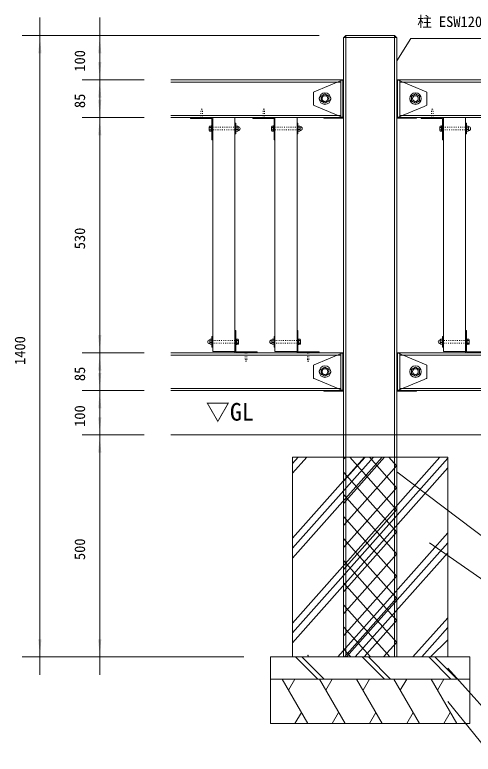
# Model space of a CAD drawing. Units: millimetres, scale not verified. Extents: x -3900 to 3900, y -2750 to 2750.
# Drawn here: x -2348 to -1314, y -233 to 1432 of the extents above; entities that cross this region are included whole.
import ezdxf
from ezdxf.enums import TextEntityAlignment as Align

# ---------------------------------------------------------------- set-up
doc = ezdxf.new("R2010")
doc.units = ezdxf.units.MM
doc.header["$LTSCALE"] = 20
doc.linetypes.add('USER5', pattern=[0.208282, 0.069427, -0.138855])
doc.layers.add('0-1_IMPORTED', color=30, linetype='Continuous', lineweight=18)
doc.styles.add('ＭＳ ゴシック', font='')
doc.styles.get('ＭＳ ゴシック').set_extended_font_data('MS Gothic')

msp = doc.modelspace()

# ---------------------------------------------------------------- linework, layer by layer
at = {"layer": '0-1_IMPORTED', "color": 1}
for p, q in [((-2291, 1426), (-2291, 1386)), ((-2156, 1386), (-2156, 1426)), ((-1661, 1386), (-2331, 1386)), ((-2291, 1386), (-2291, -14)), ((-1661, 1386), (-2196, 1386)), ((-2156, 1286), (-2156, 1386)), ((-1486, 1329), (-1454.7, 1379)), ((-1454.7, 1379), (-1072, 1379)), ((-2156, 1286), (-2156, 1326)), ((-2056, 1286), (-2196, 1286)), ((-2056, 1286), (-2196, 1286)), ((-2156, 1201), (-2156, 1286)), ((-2156, 1246), (-2156, 1286)), ((-2156, 1201), (-2156, 1241)), ((-2056, 1201), (-2196, 1201)), ((-2056, 1201), (-2196, 1201)), ((-2156, 671), (-2156, 1201)), ((-2156, 1161), (-2156, 1201)), ((-2156, 671), (-2156, 711)), ((-2056, 671), (-2196, 671)), ((-2056, 671), (-2196, 671)), ((-2156, 586), (-2156, 671)), ((-2156, 631), (-2156, 671)), ((-2156, 586), (-2156, 626)), ((-2056, 586), (-2196, 586)), ((-2056, 586), (-2196, 586)), ((-2156, 486), (-2156, 586)), ((-2156, 546), (-2156, 586)), ((-2156, 486), (-2156, 526)), ((-2056, 486), (-2196, 486)), ((-2056, 486), (-2196, 486)), ((-2156, -14), (-2156, 486)), ((-2156, 446), (-2156, 486)), ((-1831, -14), (-2331, -14)), ((-2291, -14), (-2291, -54)), ((-1831, -14), (-2196, -14)), ((-2156, -54), (-2156, -14))]:
    msp.add_line(p, q, dxfattribs=at)
at = {"layer": '0-1_IMPORTED'}
for p, q in [((-1601, 1386), (-1601, -14)), ((-1491, 1386), (-1491, -14)), ((-1606, 1381), (-1486, 1381)), ((-1612.5, 1281), (-1996, 1281)), ((-1479.5, 1281), (-112.5, 1281)), ((-1652.6, 1248.31), (-1650.49, 1249.72)), ((-1650.49, 1249.72), (-1648, 1250.21)), ((-1648, 1250.21), (-1645.51, 1249.72)), ((-1645.51, 1249.72), (-1643.4, 1248.31)), ((-1446.49, 1249.72), (-1448.6, 1248.31)), ((-1444, 1250.21), (-1446.49, 1249.72)), ((-1441.51, 1249.72), (-1444, 1250.21)), ((-1439.4, 1248.31), (-1441.51, 1249.72)), ((-1654.5, 1243.71), (-1654, 1246.2)), ((-1654, 1246.2), (-1652.6, 1248.31)), ((-1650.49, 1237.71), (-1652.6, 1239.12)), ((-1648, 1237.21), (-1650.49, 1237.71)), ((-1643.4, 1248.31), (-1641.99, 1246.2)), ((-1641.99, 1246.2), (-1641.5, 1243.71)), ((-1450.01, 1246.2), (-1450.5, 1243.71)), ((-1448.6, 1248.31), (-1450.01, 1246.2)), ((-1444, 1237.21), (-1441.51, 1237.71)), ((-1441.51, 1237.71), (-1439.4, 1239.12)), ((-1438, 1246.2), (-1439.4, 1248.31)), ((-1437.5, 1243.71), (-1438, 1246.2)), ((-1996, 1206), (-1612.5, 1206)), ((-112.5, 1206), (-1479.5, 1206)), ((-1909, 1178.91), (-1905, 1178.91)), ((-1909, 1173.09), (-1905, 1173.09)), ((-1849, 1180), (-1847.99, 1181.75)), ((-1849, 1180), (-1849, 1172)), ((-1844, 1177.99), (-1849, 1177.99)), ((-1844, 1174.01), (-1849, 1174.01)), ((-1849, 1172), (-1847.99, 1170.25)), ((-1845.01, 1181.75), (-1847.99, 1181.75)), ((-1845.01, 1170.25), (-1847.99, 1170.25)), ((-1844, 1180), (-1845.01, 1181.75)), ((-1844, 1172), (-1845.01, 1170.25)), ((-1843.75, 1180.25), (-1844, 1180.25)), ((-1844, 1180), (-1844, 1172)), ((-1843.75, 1171.75), (-1844, 1171.75)), ((-1769, 1178.91), (-1765, 1178.91)), ((-1769, 1173.09), (-1765, 1173.09)), ((-1709, 1180), (-1707.99, 1181.75)), ((-1709, 1180), (-1709, 1172)), ((-1704, 1177.99), (-1709, 1177.99)), ((-1704, 1174.01), (-1709, 1174.01)), ((-1709, 1172), (-1707.99, 1170.25)), ((-1705.01, 1181.75), (-1707.99, 1181.75)), ((-1705.01, 1170.25), (-1707.99, 1170.25)), ((-1704, 1180), (-1705.01, 1181.75)), ((-1704, 1172), (-1705.01, 1170.25)), ((-1703.75, 1180.25), (-1704, 1180.25)), ((-1704, 1180), (-1704, 1172)), ((-1703.75, 1171.75), (-1704, 1171.75)), ((-1389, 1178.91), (-1385, 1178.91)), ((-1389, 1173.09), (-1385, 1173.09)), ((-1329, 1180), (-1327.99, 1181.75)), ((-1329, 1180), (-1329, 1172)), ((-1324, 1177.99), (-1329, 1177.99)), ((-1324, 1174.01), (-1329, 1174.01)), ((-1329, 1172), (-1327.99, 1170.25)), ((-1325.01, 1181.75), (-1327.99, 1181.75)), ((-1325.01, 1170.25), (-1327.99, 1170.25)), ((-1324, 1180), (-1325.01, 1181.75)), ((-1324, 1172), (-1325.01, 1170.25)), ((-1323.75, 1180.25), (-1324, 1180.25)), ((-1324, 1180), (-1324, 1172)), ((-1323.75, 1171.75), (-1324, 1171.75)), ((-1908.25, 700.25), (-1908, 700.25)), ((-1908, 700), (-1906.99, 701.75)), ((-1908, 692), (-1908, 700)), ((-1906.99, 701.75), (-1904.01, 701.75)), ((-1903, 700), (-1904.01, 701.75)), ((-1903, 692), (-1903, 700)), ((-1768.25, 700.25), (-1768, 700.25)), ((-1768, 700), (-1766.99, 701.75)), ((-1768, 692), (-1768, 700)), ((-1766.99, 701.75), (-1764.01, 701.75)), ((-1763, 700), (-1764.01, 701.75)), ((-1763, 692), (-1763, 700)), ((-1388.25, 700.25), (-1388, 700.25)), ((-1388, 700), (-1386.99, 701.75)), ((-1388, 692), (-1388, 700)), ((-1386.99, 701.75), (-1384.01, 701.75)), ((-1383, 700), (-1384.01, 701.75)), ((-1383, 692), (-1383, 700)), ((-1908.25, 691.75), (-1908, 691.75)), ((-1908, 697.99), (-1903, 697.99)), ((-1908, 694.01), (-1903, 694.01)), ((-1908, 692), (-1906.99, 690.25)), ((-1906.99, 690.25), (-1904.01, 690.25)), ((-1903, 692), (-1904.01, 690.25)), ((-1843, 698.91), (-1847, 698.91)), ((-1843, 693.09), (-1847, 693.09)), ((-1768.25, 691.75), (-1768, 691.75)), ((-1768, 697.99), (-1763, 697.99)), ((-1768, 694.01), (-1763, 694.01)), ((-1768, 692), (-1766.99, 690.25)), ((-1766.99, 690.25), (-1764.01, 690.25)), ((-1763, 692), (-1764.01, 690.25)), ((-1703, 698.91), (-1707, 698.91)), ((-1703, 693.09), (-1707, 693.09)), ((-1388.25, 691.75), (-1388, 691.75)), ((-1388, 697.99), (-1383, 697.99)), ((-1388, 694.01), (-1383, 694.01)), ((-1388, 692), (-1386.99, 690.25)), ((-1386.99, 690.25), (-1384.01, 690.25)), ((-1383, 692), (-1384.01, 690.25)), ((-1323, 698.91), (-1327, 698.91)), ((-1323, 693.09), (-1327, 693.09)), ((-1612.5, 666), (-1996, 666)), ((-1479.5, 666), (-112.5, 666)), ((-1654, 631.2), (-1652.6, 633.31)), ((-1652.6, 633.31), (-1650.49, 634.72)), ((-1650.49, 634.72), (-1648, 635.21)), ((-1648, 635.21), (-1645.51, 634.72)), ((-1645.51, 634.72), (-1643.4, 633.31)), ((-1643.4, 633.31), (-1641.99, 631.2)), ((-1448.6, 633.31), (-1450.01, 631.2)), ((-1446.49, 634.72), (-1448.6, 633.31)), ((-1444, 635.21), (-1446.49, 634.72)), ((-1441.51, 634.72), (-1444, 635.21)), ((-1439.4, 633.31), (-1441.51, 634.72)), ((-1438, 631.2), (-1439.4, 633.31)), ((-1654.5, 628.71), (-1654, 631.2)), ((-1650.49, 622.71), (-1652.6, 624.12)), ((-1648, 622.21), (-1650.49, 622.71)), ((-1641.99, 631.2), (-1641.5, 628.71)), ((-1450.01, 631.2), (-1450.5, 628.71)), ((-1444, 622.21), (-1441.51, 622.71)), ((-1441.51, 622.71), (-1439.4, 624.12)), ((-1437.5, 628.71), (-1438, 631.2)), ((-1996, 591), (-1612.5, 591)), ((-112.5, 591), (-1479.5, 591)), ((200, 486), (-1996, 486)), ((-1721, 399.79), (-1688.81, 436)), ((-1721, 422.06), (-1708.61, 436)), ((-1721, 208.87), (-1519.11, 436)), ((-1721, 231.15), (-1538.91, 436)), ((-1721, 253.42), (-1558.71, 436)), ((-1721, 62.5), (-1389, 436)), ((-1721, 40.23), (-1371, 433.98)), ((-1606, 431.42), (-1601.93, 436)), ((-1606, 381.71), (-1557.74, 436)), ((-1606, 331.99), (-1513.54, 436)), ((-1486, 316.7), (-1592.05, 436)), ((-1486, 366.41), (-1547.85, 436)), ((-1486, 416.13), (-1503.66, 436)), ((-1606, 282.27), (-1486, 417.27)), ((-1721, 17.95), (-1371, 411.7)), ((-1486, 266.98), (-1606, 401.98)), ((-1606, 232.55), (-1486, 367.55)), ((-1486, 217.26), (-1606, 352.26)), ((-1606, 182.83), (-1486, 317.83)), ((-1486, 167.54), (-1606, 302.54)), ((-1606, 133.11), (-1486, 268.11)), ((-1619.29, -14), (-1371, 265.33)), ((-1486, 117.82), (-1606, 252.82)), ((-1599.5, -14), (-1371, 243.06)), ((-1606, 83.39), (-1486, 218.39)), ((-1579.7, -14), (-1371, 220.78)), ((-1486, 68.1), (-1606, 203.1)), ((-1606, 33.68), (-1486, 168.68)), ((-1486, 18.38), (-1606, 153.38)), ((-1604.18, -14), (-1486, 118.96)), ((-1501.41, -14), (-1606, 103.67)), ((-1559.99, -14), (-1486, 69.24)), ((-1449.59, -14), (-1371, 74.41)), ((-1545.6, -14), (-1606, 53.95)), ((-1429.79, -14), (-1371, 52.14)), ((-1515.8, -14), (-1486, 19.52)), ((-1409.99, -14), (-1371, 24.99)), ((-1589.8, -14), (-1606, 4.23)), ((-1714.14, -13.82), (-1664.14, -63.82)), ((-1586, -14), (-1706, -14)), ((-1700, -13.82), (-1650, -63.82)), ((-1564.14, -13.82), (-1514.14, -63.82)), ((-1550, -13.82), (-1500, -63.82)), ((-1414.14, -13.82), (-1364.14, -63.82)), ((-1400, -13.82), (-1350, -63.82)), ((-1686.87, -163.88), (-1744.61, -63.88)), ((-1730.17, -88.88), (-1715.74, -63.88)), ((-1602.87, -163.88), (-1660.61, -63.88)), ((-1646.17, -88.88), (-1631.74, -63.88)), ((-1518.87, -163.88), (-1576.61, -63.88)), ((-1562.17, -88.88), (-1547.74, -63.88)), ((-1434.87, -163.88), (-1492.61, -63.88)), ((-1478.17, -88.88), (-1463.74, -63.88)), ((-1350.87, -163.88), (-1408.61, -63.88)), ((-1394.17, -88.88), (-1379.74, -63.88)), ((-1701.31, -138.88), (-1715.74, -163.88)), ((-1617.31, -138.88), (-1631.74, -163.88)), ((-1533.31, -138.88), (-1547.74, -163.88)), ((-1449.31, -138.88), (-1463.74, -163.88)), ((-1365.31, -138.88), (-1379.74, -163.88))]:
    msp.add_line(p, q, dxfattribs=at)
at = {"layer": '0-1_IMPORTED', "linetype": 'USER5'}
for p, q in [((-1607.5, 1201), (-1607.5, 1286)), ((-1484.5, 1201), (-1484.5, 1286)), ((-1641.5, 1250.21), (-1654.5, 1250.21)), ((-1450.5, 1250.21), (-1437.5, 1250.21)), ((-1654.5, 1237.21), (-1641.5, 1237.21)), ((-1437.5, 1237.21), (-1450.5, 1237.21)), ((-1927.81, 1215), (-1926, 1222.91)), ((-1924.19, 1215), (-1926, 1222.91)), ((-1787.81, 1215), (-1786, 1222.91)), ((-1784.19, 1215), (-1786, 1222.91)), ((-1407.81, 1215), (-1406, 1222.91)), ((-1404.19, 1215), (-1406, 1222.91)), ((-1607.5, 586), (-1607.5, 671)), ((-1484.5, 586), (-1484.5, 671)), ((-1827.81, 657), (-1826, 649.09)), ((-1824.19, 657), (-1826, 649.09)), ((-1687.81, 657), (-1686, 649.09)), ((-1684.19, 657), (-1686, 649.09)), ((-1641.5, 635.21), (-1654.5, 635.21)), ((-1450.5, 635.21), (-1437.5, 635.21)), ((-1654.5, 622.21), (-1641.5, 622.21)), ((-1437.5, 622.21), (-1450.5, 622.21))]:
    msp.add_line(p, q, dxfattribs=at)
at = {"layer": '0-1_IMPORTED', "color": 1, "linetype": 'USER5'}
for p, q in [((-1927.81, 1215), (-1927.81, 1199)), ((-1924.19, 1215), (-1924.19, 1199)), ((-1787.81, 1215), (-1787.81, 1199)), ((-1784.19, 1215), (-1784.19, 1199)), ((-1407.81, 1215), (-1407.81, 1199)), ((-1404.19, 1215), (-1404.19, 1199)), ((-1827.81, 657), (-1827.81, 673)), ((-1824.19, 657), (-1824.19, 673)), ((-1687.81, 657), (-1687.81, 673)), ((-1684.19, 657), (-1684.19, 673))]:
    msp.add_line(p, q, dxfattribs=at)
at = {"layer": '0-1_IMPORTED'}
for points in [[(-1601, 1386), (-1491, 1386), (-1486, 1380.81), (-1486, -14), (-1606, -14), (-1606, 1380.81)], [(-1650.5, 1201), (-1650.5, 1199.5), (-1606, 1199.5), (-1606, 1286), (-1607.5, 1286), (-1672.5, 1259.08), (-1674, 1258.45), (-1674, 1228.55), (-1672.5, 1227.92), (-1667.5, 1225.85), (-1607.5, 1201)], [(-1612.5, 1286), (-1607.5, 1286), (-1607.5, 1201), (-1612.5, 1201)], [(-1441.5, 1201), (-1441.5, 1199.5), (-1486, 1199.5), (-1486, 1286), (-1484.5, 1286), (-1419.5, 1259.08), (-1418, 1258.45), (-1418, 1228.55), (-1419.5, 1227.92), (-1424.5, 1225.85), (-1484.5, 1201)], [(-1479.5, 1286), (-1484.5, 1286), (-1484.5, 1201), (-1479.5, 1201)], [(-1479.5, 1286), (-112.5, 1286), (-112.5, 1201), (-1479.5, 1201)], [(-1656.97, 1238.54), (-1656.97, 1248.89), (-1648, 1254.07), (-1639.03, 1248.89), (-1639.03, 1238.54), (-1648, 1233.36)], [(-1435.03, 1238.54), (-1435.03, 1248.89), (-1444, 1254.07), (-1452.97, 1248.89), (-1452.97, 1238.54), (-1444, 1233.36)], [(-1901, 1201), (-1901, 1151), (-1903, 1151), (-1903, 1199), (-1951, 1199), (-1951, 1201)], [(-1901, 1201), (-1851, 1201), (-1851, 674), (-1901, 674)], [(-1761, 1201), (-1761, 1151), (-1763, 1151), (-1763, 1199), (-1811, 1199), (-1811, 1201)], [(-1761, 1201), (-1711, 1201), (-1711, 674), (-1761, 674)], [(-1381, 1201), (-1381, 1151), (-1383, 1151), (-1383, 1199), (-1431, 1199), (-1431, 1201)], [(-1381, 1201), (-1331, 1201), (-1331, 674), (-1381, 674)], [(-1849, 1188), (-1851, 1188), (-1851, 1164), (-1849, 1164)], [(-1709, 1188), (-1711, 1188), (-1711, 1164), (-1709, 1164)], [(-1329, 1188), (-1331, 1188), (-1331, 1164), (-1329, 1164)], [(-1909, 1180.45), (-1908.25, 1181.75), (-1905, 1181.75), (-1905, 1170.25), (-1908.25, 1170.25), (-1909, 1171.55)], [(-1905, 1182), (-1903, 1182), (-1903, 1170), (-1905, 1170)], [(-1769, 1180.45), (-1768.25, 1181.75), (-1765, 1181.75), (-1765, 1170.25), (-1768.25, 1170.25), (-1769, 1171.55)], [(-1765, 1182), (-1763, 1182), (-1763, 1170), (-1765, 1170)], [(-1389, 1180.45), (-1388.25, 1181.75), (-1385, 1181.75), (-1385, 1170.25), (-1388.25, 1170.25), (-1389, 1171.55)], [(-1385, 1182), (-1383, 1182), (-1383, 1170), (-1385, 1170)], [(-1851, 671), (-1851, 721), (-1849, 721), (-1849, 673), (-1801, 673), (-1801, 671)], [(-1711, 671), (-1711, 721), (-1709, 721), (-1709, 673), (-1661, 673), (-1661, 671)], [(-1331, 671), (-1331, 721), (-1329, 721), (-1329, 673), (-1281, 673), (-1281, 671)], [(-1903, 684), (-1901, 684), (-1901, 708), (-1903, 708)], [(-1847, 690), (-1849, 690), (-1849, 702), (-1847, 702)], [(-1843, 691.55), (-1843.75, 690.25), (-1847, 690.25), (-1847, 701.75), (-1843.75, 701.75), (-1843, 700.45)], [(-1763, 684), (-1761, 684), (-1761, 708), (-1763, 708)], [(-1707, 690), (-1709, 690), (-1709, 702), (-1707, 702)], [(-1703, 691.55), (-1703.75, 690.25), (-1707, 690.25), (-1707, 701.75), (-1703.75, 701.75), (-1703, 700.45)], [(-1383, 684), (-1381, 684), (-1381, 708), (-1383, 708)], [(-1327, 690), (-1329, 690), (-1329, 702), (-1327, 702)], [(-1323, 691.55), (-1323.75, 690.25), (-1327, 690.25), (-1327, 701.75), (-1323.75, 701.75), (-1323, 700.45)], [(-1650.5, 586), (-1650.5, 584.5), (-1606, 584.5), (-1606, 671), (-1607.5, 671), (-1672.5, 644.08), (-1674, 643.45), (-1674, 613.55), (-1672.5, 612.92), (-1667.5, 610.85), (-1607.5, 586)], [(-1612.5, 671), (-1607.5, 671), (-1607.5, 586), (-1612.5, 586)], [(-1441.5, 586), (-1441.5, 584.5), (-1486, 584.5), (-1486, 671), (-1484.5, 671), (-1419.5, 644.08), (-1418, 643.45), (-1418, 613.55), (-1419.5, 612.92), (-1424.5, 610.85), (-1484.5, 586)], [(-1479.5, 671), (-1484.5, 671), (-1484.5, 586), (-1479.5, 586)], [(-1479.5, 671), (-112.5, 671), (-112.5, 586), (-1479.5, 586)], [(-1656.97, 623.54), (-1656.97, 633.89), (-1648, 639.07), (-1639.03, 633.89), (-1639.03, 623.54), (-1648, 618.36)], [(-1435.03, 623.54), (-1435.03, 633.89), (-1444, 639.07), (-1452.97, 633.89), (-1452.97, 623.54), (-1444, 618.36)], [(-1721, 436), (-1371, 436), (-1371, -14), (-1721, -14)], [(-1771, -14), (-1321, -14), (-1321, -64), (-1771, -64)], [(-1686, -14), (-1686.35, -10), (-1685.65, -10)], [(-1771, -64), (-1321, -64), (-1321, -164), (-1771, -164)]]:
    msp.add_lwpolyline(points, close=True, dxfattribs=at)
for points in [[(-1996, 1201), (-1612.5, 1201), (-1612.5, 1286), (-1996, 1286)], [(-1652.6, 1239.12), (-1654, 1241.22), (-1654.5, 1243.71)], [(-1641.5, 1243.71), (-1641.99, 1241.22), (-1643.4, 1239.12), (-1645.51, 1237.71), (-1648, 1237.21)], [(-1450.5, 1243.71), (-1450.01, 1241.22), (-1448.6, 1239.12), (-1446.49, 1237.71), (-1444, 1237.21)], [(-1439.4, 1239.12), (-1438, 1241.22), (-1437.5, 1243.71)], [(-1996, 586), (-1612.5, 586), (-1612.5, 671), (-1996, 671)], [(-1652.6, 624.12), (-1654, 626.22), (-1654.5, 628.71)], [(-1641.5, 628.71), (-1641.99, 626.22), (-1643.4, 624.12), (-1645.51, 622.71), (-1648, 622.21)], [(-1450.5, 628.71), (-1450.01, 626.22), (-1448.6, 624.12), (-1446.49, 622.71), (-1444, 622.21)], [(-1439.4, 624.12), (-1438, 626.22), (-1437.5, 628.71)]]:
    msp.add_lwpolyline(points, dxfattribs=at)
at = {"layer": '0-1_IMPORTED', "linetype": 'USER5'}
for points in [[(-1905, 1179), (-1849, 1179), (-1849, 1173), (-1905, 1173)], [(-1765, 1179), (-1709, 1179), (-1709, 1173), (-1765, 1173)], [(-1385, 1179), (-1329, 1179), (-1329, 1173), (-1385, 1173)], [(-1847, 693), (-1903, 693), (-1903, 699), (-1847, 699)], [(-1707, 693), (-1763, 693), (-1763, 699), (-1707, 699)], [(-1327, 693), (-1383, 693), (-1383, 699), (-1327, 699)]]:
    msp.add_lwpolyline(points, close=True, dxfattribs=at)
at = {"layer": '0-1_IMPORTED', "color": 1}
for points in [[(-915, 245), (-1277, 245), (-1486, 403)], [(-924.91, 151), (-1279, 151), (-1412.29, 243)], [(-905, -141), (-1279, -141), (-1371, -39)], [(-878, -233), (-1275, -233), (-1371, -114)]]:
    msp.add_lwpolyline(points, dxfattribs=at)
at = {"layer": '0-1_IMPORTED'}
for centre in [(-1648, 1243.71), (-1444, 1243.71), (-1648, 628.71), (-1444, 628.71)]:
    msp.add_circle(centre, 13, dxfattribs=at)
at = {"layer": '0-1_IMPORTED', "linetype": 'USER5'}
for centre, start, end in [((-1654.5, 1243.71), 90, 180), ((-1641.5, 1243.71), 0, 90), ((-1450.5, 1243.71), 90, 180), ((-1437.5, 1243.71), 0, 90), ((-1654.5, 1243.71), 180, 270), ((-1641.5, 1243.71), 270, 0), ((-1450.5, 1243.71), 180, 270), ((-1437.5, 1243.71), 270, 0), ((-1654.5, 628.71), 90, 180), ((-1641.5, 628.71), 0, 90), ((-1450.5, 628.71), 90, 180), ((-1437.5, 628.71), 0, 90), ((-1654.5, 628.71), 180, 270), ((-1641.5, 628.71), 270, 0), ((-1450.5, 628.71), 180, 270), ((-1437.5, 628.71), 270, 0)]:
    msp.add_arc(centre, 6.5, start, end, dxfattribs=at)
at = {"layer": '0-1_IMPORTED'}
for centre, start, end in [((-1843.75, 1176), 270, 90), ((-1703.75, 1176), 270, 90), ((-1323.75, 1176), 270, 90), ((-1908.25, 696), 90, 270), ((-1768.25, 696), 90, 270), ((-1388.25, 696), 90, 270)]:
    msp.add_arc(centre, 4.25, start, end, dxfattribs=at)
at = {"layer": '0-1_IMPORTED', "color": 1}
for points in [[(-2291, 1386), (-2287.5, 1346), (-2294.5, 1346)], [(-2156, 1386), (-2152.5, 1346), (-2159.5, 1346)], [(-2156, 1286), (-2159.5, 1326), (-2152.5, 1326)], [(-2156, 1286), (-2152.5, 1246), (-2159.5, 1246)], [(-2156, 1201), (-2159.5, 1241), (-2152.5, 1241)], [(-2156, 1201), (-2152.5, 1161), (-2159.5, 1161)], [(-2156, 671), (-2159.5, 711), (-2152.5, 711)], [(-2156, 671), (-2152.5, 631), (-2159.5, 631)], [(-2156, 586), (-2159.5, 626), (-2152.5, 626)], [(-2156, 586), (-2152.5, 546), (-2159.5, 546)], [(-2156, 486), (-2159.5, 526), (-2152.5, 526)], [(-2156, 486), (-2152.5, 446), (-2159.5, 446)], [(-2291, -14), (-2294.5, 26), (-2287.5, 26)], [(-2156, -14), (-2159.5, 26), (-2152.5, 26)]]:
    msp.add_solid(points, dxfattribs=at)

# ---------------------------------------------------------------- texts
at = {"layer": '0-1_IMPORTED', "color": 7, "style": 'ＭＳ ゴシック'}
for s, height, p in [('柱 ESW120×120C2H', 23.88, (-1439.89, 1397.89)), ('▽GL', 39.81, (-1916.86, 506.38))]:
    msp.add_text(s, height=height, dxfattribs=at).set_placement(p, align=Align.BOTTOM_LEFT)
for s, p in [('100', (-2181.93, 1304.25)), ('85', (-2181.93, 1222.33)), ('530', (-2181.93, 904.25)), ('1400', (-2316.93, 643.67)), ('85', (-2181.93, 607.33)), ('100', (-2181.93, 504.25)), ('500', (-2181.93, 204.25))]:
    msp.add_text(s, height=23.88, rotation=90, dxfattribs=at).set_placement(p, align=Align.BOTTOM_LEFT)

doc.saveas('drawing.dxf')
